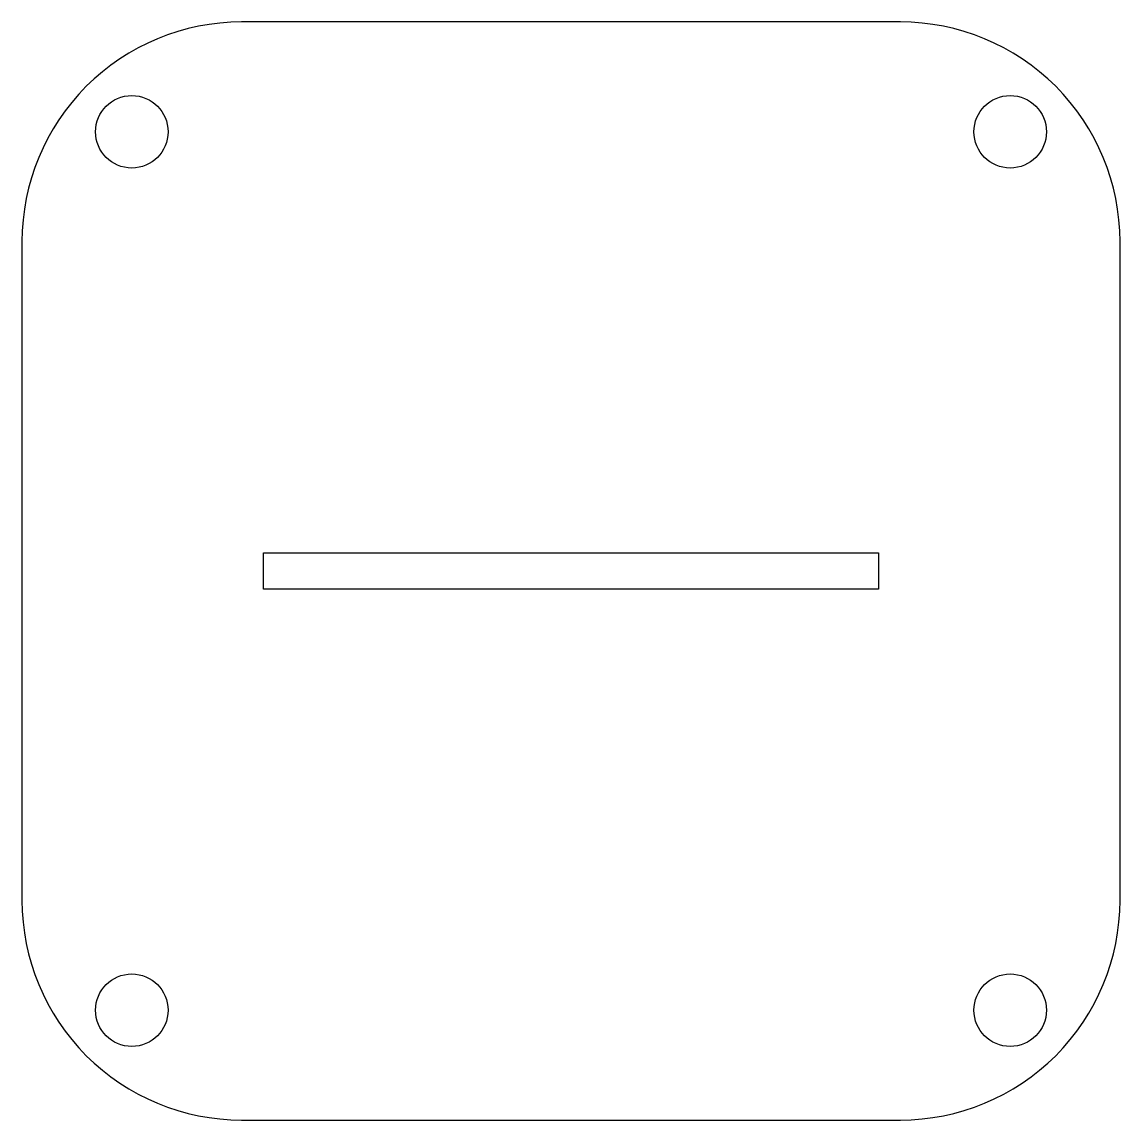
# Model space of a CAD drawing. Header units: millimetres. Extents: x -25 to 25, y -25 to 25.
import ezdxf

# ---------------------------------------------------------------- set-up
doc = ezdxf.new("R2010")
doc.units = ezdxf.units.MM

msp = doc.modelspace()

# ---------------------------------------------------------------- linework, layer by layer
msp.add_lwpolyline([(25, 15, 0.414214), (15, 25), (-15, 25, 0.414214), (-25, 15), (-25, -15, 0.414214), (-15, -25), (15, -25, 0.414214), (25, -15)], format="xyb", close=True)
msp.add_lwpolyline([(-14, -0.825), (-14, 0.825), (14, 0.825), (14, -0.825)], close=True)
for centre in [(-20, 20), (20, 20), (-20, -20), (20, -20)]:
    msp.add_circle(centre, 1.65)

doc.saveas('drawing.dxf')
